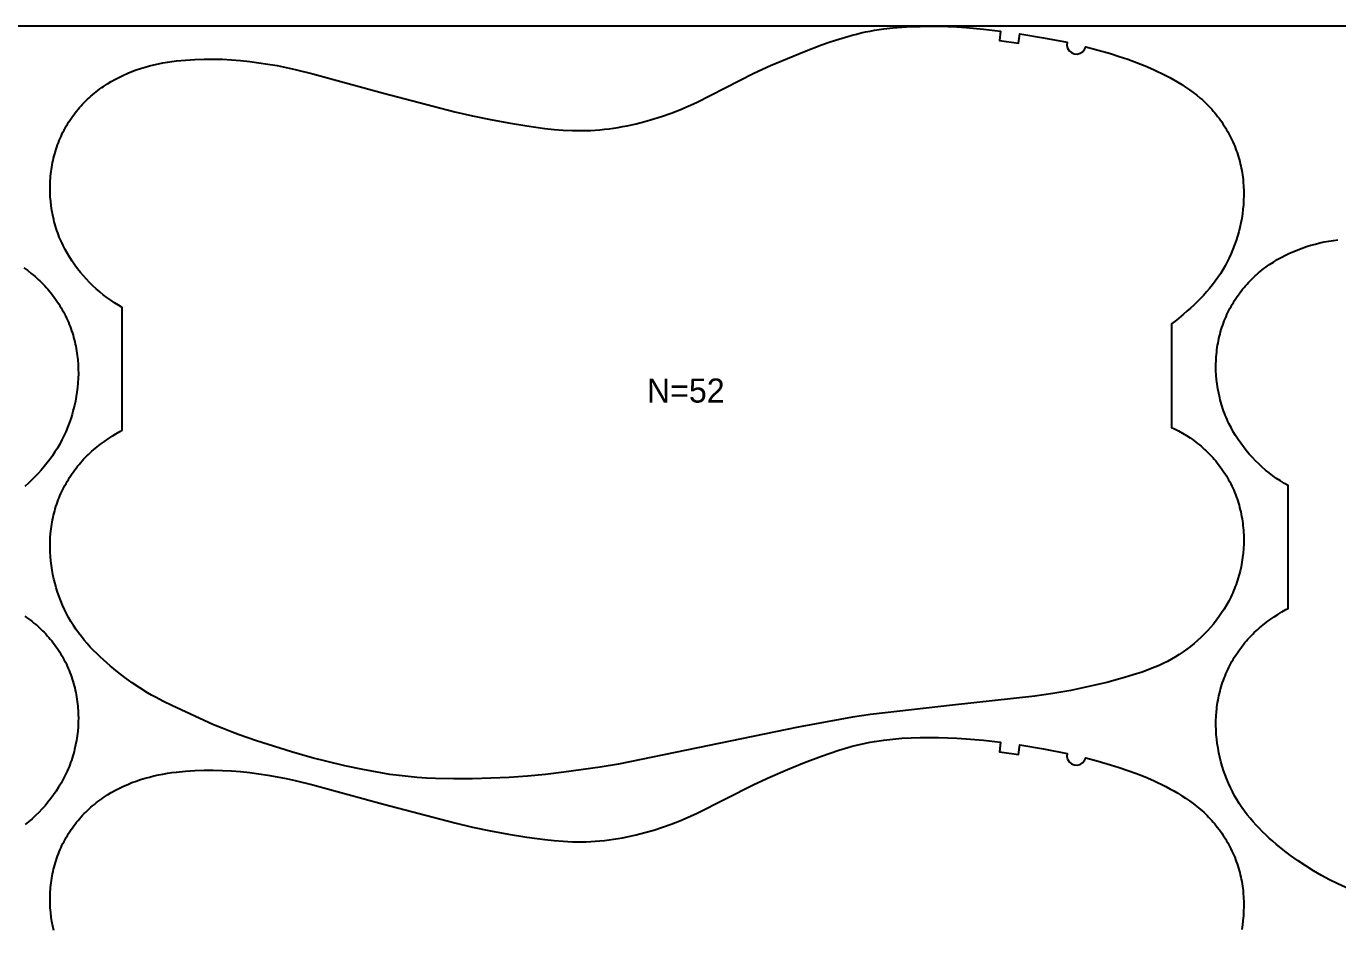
# Model space of a CAD drawing. Header units: inches. Extents: x 0 to 1954, y 0 to 1079.
# Drawn here: x 722.1 to 994.7, y 891.4 to 1078.7 of the extents above; entities that cross this region are included whole.
import ezdxf

# ---------------------------------------------------------------- set-up
doc = ezdxf.new("R2010")
doc.units = ezdxf.units.IN

msp = doc.modelspace()

# ---------------------------------------------------------------- linework, layer by layer
at = {"layer": '1'}
for points in [[(0, 0), (1954.0894, 0), (1954.0894, 1078.714), (0, 1078.714), (0, 0)], [(938.4463, 1075.3836), (938.403, 1074.7626), (938.5529, 1074.1583), (938.8812, 1073.6294), (939.3563, 1073.2271), (939.9321, 1072.9903), (940.5528, 1072.9421), (941.1583, 1073.0871), (941.6898, 1073.4112), (942.0959, 1073.8831), (942.3372, 1074.457), (944.907, 1073.7705), (947.461, 1073.0257), (949.2823, 1072.4537), (951.0914, 1071.8446), (952.8848, 1071.1925), (954.659, 1070.4911), (956.4105, 1069.7347), (957.2764, 1069.3343), (958.1349, 1068.9185), (958.9856, 1068.4866), (959.8279, 1068.0382), (960.6612, 1067.5726), (961.4849, 1067.0893), (962.2984, 1066.5878), (963.0998, 1066.0669), (963.8872, 1065.5258), (964.6588, 1064.9635), (965.4125, 1064.3788), (966.1466, 1063.7707), (966.5056, 1063.4576), (966.8589, 1063.1383), (967.2064, 1062.8127), (967.5477, 1062.4805), (967.8827, 1062.1418), (968.2112, 1061.7967), (968.5332, 1061.4453), (968.8485, 1061.0878), (969.1571, 1060.7242), (969.4589, 1060.3549), (969.7539, 1059.9799), (970.0419, 1059.5994), (970.3228, 1059.2136), (970.5966, 1058.8226), (970.8632, 1058.4265), (971.1225, 1058.0256), (971.3745, 1057.62), (971.6189, 1057.2098), (971.8559, 1056.7952), (972.0852, 1056.3763), (972.3067, 1055.9534), (972.5206, 1055.5265), (972.7265, 1055.0959), (972.9246, 1054.6616), (973.1148, 1054.2238), (973.2969, 1053.7826), (973.4709, 1053.3383), (973.6368, 1052.8909), (973.7945, 1052.4406), (973.944, 1051.9875), (974.0851, 1051.5319), (974.2178, 1051.0737), (974.3421, 1050.6133), (974.4579, 1050.1507), (974.5651, 1049.6861), (974.6637, 1049.2196), (974.7537, 1048.7514), (974.835, 1048.2816), (974.9077, 1047.8104), (974.972, 1047.3379), (975.0279, 1046.8643), (975.0754, 1046.3897), (975.1458, 1045.4382), (975.1836, 1044.4846), (975.1894, 1043.5301), (975.1638, 1042.5758), (975.1074, 1041.623), (975.0206, 1040.6728), (974.904, 1039.7259), (974.7579, 1038.7832), (974.5829, 1037.8454), (974.3792, 1036.9131), (974.1475, 1035.9873), (973.888, 1035.0685), (973.6012, 1034.1576), (973.2875, 1033.2554), (972.947, 1032.363), (972.5795, 1031.4814), (972.1851, 1030.6119), (971.7637, 1029.7557), (971.3153, 1028.9138), (970.8398, 1028.0875), (970.3372, 1027.278), (969.8078, 1026.486), (969.2529, 1025.7116), (968.6743, 1024.9542), (968.0734, 1024.2136), (967.4521, 1023.4892), (966.8119, 1022.7809), (966.1545, 1022.0881), (965.4816, 1021.4105), (964.7947, 1020.7477), (964.0947, 1020.0991), (963.3822, 1019.4644), (962.6581, 1018.8429), (961.1778, 1017.6378), (960.1894, 1016.8839), (960.1894, 995.3395), (960.7608, 995.0657), (961.6074, 994.6258), (962.4394, 994.1581), (963.2554, 993.6626), (964.054, 993.1396), (964.4463, 992.8679), (964.8339, 992.5894), (965.2164, 992.3041), (965.5937, 992.012), (965.9656, 991.7133), (966.332, 991.4079), (966.6928, 991.0958), (967.0476, 990.7771), (967.3964, 990.4519), (967.739, 990.12), (968.0752, 989.7816), (968.4049, 989.4368), (968.728, 989.0858), (969.0444, 988.7286), (969.3539, 988.3655), (969.6564, 987.9965), (969.9518, 987.6217), (970.24, 987.2414), (970.5209, 986.8557), (970.7943, 986.4647), (971.0601, 986.0685), (971.3183, 985.6672), (971.5686, 985.2611), (971.811, 984.8502), (972.0454, 984.4348), (972.2716, 984.0148), (972.4895, 983.5905), (972.6991, 983.1621), (972.9004, 982.7297), (973.0933, 982.2934), (973.2778, 981.8535), (973.454, 981.4102), (973.6217, 980.9636), (973.781, 980.5138), (973.9318, 980.0612), (974.0742, 979.6057), (974.208, 979.1477), (974.3333, 978.6872), (974.4501, 978.2246), (974.5583, 977.7598), (974.658, 977.2932), (974.749, 976.8248), (974.8314, 976.3549), (974.9051, 975.8837), (974.9704, 975.4111), (975.027, 974.9375), (975.0752, 974.4629), (975.1149, 973.9875), (975.1461, 973.5115), (975.1689, 973.0349), (975.1834, 972.558), (975.1894, 972.0809), (975.1766, 971.1265), (975.1307, 970.173), (975.0519, 969.2216), (974.9406, 968.2734), (974.7966, 967.3296), (974.6202, 966.3916), (974.4113, 965.4603), (974.2947, 964.9977), (974.1699, 964.5372), (974.0371, 964.0791), (973.8962, 963.6234), (973.7472, 963.1704), (973.5902, 962.7202), (973.425, 962.2729), (973.2518, 961.8287), (973.0706, 961.3877), (972.8814, 960.9501), (972.6844, 960.5158), (972.4797, 960.0852), (972.0477, 959.2347), (971.5864, 958.3995), (971.0969, 957.5802), (970.5801, 956.7776), (970.0369, 955.9925), (969.4685, 955.2255), (968.8758, 954.4775), (968.2594, 953.7489), (967.6203, 953.0404), (966.959, 952.3525), (966.2764, 951.6859), (965.5731, 951.041), (964.8499, 950.4184), (964.1076, 949.8187), (963.3468, 949.2425), (962.5686, 948.6899), (961.7739, 948.1612), (960.9636, 947.6567), (960.1386, 947.1766), (959.3001, 946.7211), (958.4488, 946.2904), (957.5858, 945.8848), (956.7121, 945.5041), (955.8287, 945.1464), (954.9368, 944.8094), (954.0376, 944.4909), (952.2218, 943.8999), (950.3906, 943.3552), (946.7059, 942.3552), (942.9956, 941.4638), (939.2597, 940.6806), (935.501, 940.0156), (931.7237, 939.4718), (914.6483, 937.6136), (897.582, 935.674), (893.8112, 935.0861), (882.5452, 933.0377), (845.1626, 925.3221), (841.3968, 924.7004), (833.8344, 923.6552), (830.0416, 923.2276), (826.2404, 922.8817), (822.4327, 922.6156), (818.6207, 922.4247), (814.8054, 922.3101), (810.988, 922.28), (807.1723, 922.3649), (805.2664, 922.461), (803.3629, 922.5957), (801.4626, 922.7696), (799.5664, 922.9834), (797.6751, 923.2374), (795.789, 923.5289), (792.0332, 924.2113), (788.3, 925.0062), (784.5883, 925.8962), (781.5075, 926.7015), (777.2272, 927.9164), (769.9492, 930.2197), (766.3393, 931.4638), (764.5488, 932.1237), (762.7726, 932.8192), (761.0131, 933.5548), (752.33, 937.5198), (750.619, 938.3641), (748.9338, 939.256), (748.1036, 939.7245), (747.2821, 940.2084), (745.6647, 941.2198), (744.0808, 942.2847), (742.5297, 943.3981), (741.0116, 944.5561), (739.5313, 945.7612), (738.8072, 946.3827), (738.0948, 947.0174), (737.3947, 947.666), (736.7078, 948.3288), (736.0349, 949.0064), (735.3775, 949.6992), (734.7373, 950.4075), (734.116, 951.1319), (733.5152, 951.8725), (732.9365, 952.6299), (732.3816, 953.4043), (731.8522, 954.1963), (731.3496, 955.0058), (730.8742, 955.8321), (730.4257, 956.674), (730.0043, 957.5302), (729.6099, 958.3997), (729.2425, 959.2813), (728.9019, 960.1737), (728.5882, 961.0759), (728.3015, 961.9868), (728.042, 962.9056), (727.8102, 963.8314), (727.6065, 964.7637), (727.4315, 965.7015), (727.2854, 966.6442), (727.1688, 967.5911), (727.082, 968.5413), (727.0256, 969.4941), (727, 970.4484), (727.0058, 971.4029), (727.0436, 972.3565), (727.114, 973.308), (727.1615, 973.7826), (727.2174, 974.2562), (727.2817, 974.7287), (727.3544, 975.1999), (727.4358, 975.6697), (727.5257, 976.1379), (727.6243, 976.6044), (727.7315, 977.069), (727.8473, 977.5316), (727.9716, 977.992), (728.1043, 978.4502), (728.2455, 978.9058), (728.3949, 979.3589), (728.5526, 979.8092), (728.7185, 980.2566), (728.8925, 980.7009), (729.0747, 981.1421), (729.2648, 981.5799), (729.4629, 982.0142), (729.6689, 982.4448), (729.8827, 982.8717), (730.1043, 983.2946), (730.3336, 983.7135), (730.5705, 984.1281), (730.815, 984.5383), (731.0669, 984.9439), (731.3262, 985.3448), (731.5928, 985.7409), (731.8666, 986.1319), (732.1475, 986.5177), (732.4355, 986.8982), (732.7305, 987.2732), (733.0323, 987.6425), (733.3409, 988.0061), (733.6563, 988.3636), (733.9782, 988.715), (734.3067, 989.0601), (734.6417, 989.3988), (734.983, 989.731), (735.3305, 990.0566), (735.6838, 990.3759), (736.0429, 990.689), (736.7769, 991.2971), (737.5306, 991.8818), (738.3022, 992.4441), (739.0897, 992.9852), (739.8911, 993.5061), (740.7045, 994.0076), (741.5282, 994.4909), (742, 994.7545), (742, 1020.2878), (741.2259, 1020.7384), (740.4156, 1021.2429), (739.6208, 1021.7716), (738.8426, 1022.3242), (738.0818, 1022.9004), (737.3395, 1023.5001), (736.6163, 1024.1227), (735.913, 1024.7676), (735.2304, 1025.4342), (734.5691, 1026.1221), (733.93, 1026.8306), (733.3137, 1027.5592), (732.7209, 1028.3072), (732.1525, 1029.0742), (731.6094, 1029.8593), (731.0925, 1030.6619), (730.603, 1031.4812), (730.1417, 1032.3164), (729.7098, 1033.1669), (729.5051, 1033.5975), (729.308, 1034.0318), (729.1189, 1034.4694), (728.9376, 1034.9104), (728.7644, 1035.3546), (728.5992, 1035.8019), (728.4422, 1036.2521), (728.2932, 1036.7051), (728.1523, 1037.1608), (728.0195, 1037.6189), (727.8948, 1038.0794), (727.7781, 1038.542), (727.5692, 1039.4733), (727.3928, 1040.4113), (727.2489, 1041.3551), (727.1375, 1042.3033), (727.0587, 1043.2547), (727.0128, 1044.2082), (727, 1045.1626), (727.0061, 1045.6397), (727.0205, 1046.1166), (727.0433, 1046.5932), (727.0745, 1047.0692), (727.1142, 1047.5446), (727.1624, 1048.0192), (727.2191, 1048.4928), (727.2843, 1048.9654), (727.3581, 1049.4366), (727.4405, 1049.9065), (727.5315, 1050.3749), (727.6311, 1050.8415), (727.7393, 1051.3063), (727.8561, 1051.7689), (727.9814, 1052.2294), (728.1152, 1052.6874), (728.2576, 1053.1429), (728.4084, 1053.5955), (728.5677, 1054.0453), (728.7354, 1054.4919), (728.9116, 1054.9352), (729.0961, 1055.3751), (729.2891, 1055.8114), (729.4903, 1056.2438), (729.6999, 1056.6722), (729.9178, 1057.0965), (730.144, 1057.5165), (730.3784, 1057.9319), (730.6208, 1058.3428), (730.8711, 1058.7489), (731.1293, 1059.1501), (731.3951, 1059.5464), (731.6685, 1059.9374), (731.9494, 1060.3231), (732.2376, 1060.7034), (732.533, 1061.0782), (732.8355, 1061.4472), (733.145, 1061.8103), (733.4614, 1062.1675), (733.7845, 1062.5185), (734.1142, 1062.8633), (734.4504, 1063.2017), (734.793, 1063.5336), (735.1418, 1063.8588), (735.4967, 1064.1775), (735.8574, 1064.4896), (736.2238, 1064.795), (736.5957, 1065.0937), (736.9731, 1065.3858), (737.3556, 1065.6711), (737.7431, 1065.9496), (738.1354, 1066.2213), (738.9341, 1066.7443), (739.75, 1067.2398), (740.582, 1067.7075), (741.4287, 1068.1474), (742.2889, 1068.5597), (743.1617, 1068.9446), (744.046, 1069.3026), (744.9407, 1069.6338), (745.8448, 1069.9387), (746.7572, 1070.2176), (747.6769, 1070.4708), (748.603, 1070.6987), (749.5346, 1070.9025), (750.4711, 1071.0834), (751.4118, 1071.2429), (752.3562, 1071.382), (753.3035, 1071.5022), (755.2042, 1071.6908), (757.1092, 1071.8174), (759.0165, 1071.8846), (760.9246, 1071.8934), (762.8318, 1071.8451), (764.7368, 1071.7412), (766.6388, 1071.5855), (768.5367, 1071.3823), (770.4299, 1071.136), (772.3175, 1070.8502), (774.1985, 1070.5249), (776.0717, 1070.1593), (777.9361, 1069.7529), (781.639, 1068.8299), (796.3666, 1064.8031), (811.1332, 1060.9213), (814.8564, 1060.08), (818.5957, 1059.3134), (822.3488, 1058.6182), (826.1144, 1057.9969), (829.8967, 1057.4841), (831.7955, 1057.2825), (833.6984, 1057.1294), (835.6041, 1057.0355), (836.5576, 1057.014), (837.5112, 1057.0114), (838.4647, 1057.0286), (839.4179, 1057.0655), (840.3703, 1057.1218), (841.3215, 1057.1972), (842.2712, 1057.2912), (843.219, 1057.4034), (844.1645, 1057.5336), (845.1074, 1057.6813), (846.0472, 1057.8462), (846.9839, 1058.0277), (848.8472, 1058.4389), (850.6963, 1058.9111), (852.5303, 1059.4403), (854.3481, 1060.0236), (856.1476, 1060.6604), (857.9267, 1061.3509), (859.6832, 1062.0955), (861.4164, 1062.8921), (873.331, 1068.9356), (876.7963, 1070.5351), (880.3038, 1072.0415), (883.8419, 1073.4724), (887.4131, 1074.8206), (889.2133, 1075.4576), (891.0255, 1076.0582), (892.8521, 1076.6096), (893.7715, 1076.8631), (894.6953, 1077.0995), (895.6237, 1077.3178), (896.5563, 1077.518), (897.4929, 1077.7007), (898.4328, 1077.8662), (900.3211, 1078.1477), (902.2176, 1078.3664), (904.1193, 1078.5263), (906.0245, 1078.6334), (907.9321, 1078.6939), (909.8408, 1078.714), (911.7494, 1078.699), (913.6573, 1078.6491), (915.5637, 1078.5637), (917.468, 1078.442), (921.0606, 1078.1177), (924.6446, 1077.7002), (924.3947, 1075.7159), (928.3218, 1075.1865), (928.6088, 1077.1658), (933.536, 1076.3212), (938.4463, 1075.3836)]]:
    msp.add_lwpolyline(points, close=True, dxfattribs=at)
for points in [[(1003.4131, 896.5268), (994.73, 900.4918), (993.019, 901.3361), (991.3338, 902.228), (990.5036, 902.6965), (989.6821, 903.1804), (988.0647, 904.1918), (986.4808, 905.2567), (984.9297, 906.3701), (983.4116, 907.5281), (981.9313, 908.7332), (981.2072, 909.3547), (980.4948, 909.9894), (979.7947, 910.638), (979.1078, 911.3008), (978.4349, 911.9784), (977.7775, 912.6712), (977.1373, 913.3795), (976.516, 914.1039), (975.9152, 914.8445), (975.3365, 915.6019), (974.7816, 916.3763), (974.2522, 917.1683), (973.7496, 917.9778), (973.2742, 918.8041), (972.8257, 919.646), (972.4043, 920.5022), (972.0099, 921.3717), (971.6425, 922.2533), (971.3019, 923.1457), (970.9882, 924.0479), (970.7015, 924.9588), (970.442, 925.8776), (970.2102, 926.8034), (970.0065, 927.7357), (969.8315, 928.6735), (969.6854, 929.6162), (969.5688, 930.5631), (969.482, 931.5133), (969.4256, 932.4661), (969.4, 933.4204), (969.4058, 934.3749), (969.4436, 935.3285), (969.514, 936.28), (969.5615, 936.7546), (969.6174, 937.2282), (969.6817, 937.7007), (969.7544, 938.1719), (969.8358, 938.6417), (969.9257, 939.1099), (970.0243, 939.5764), (970.1315, 940.041), (970.2473, 940.5036), (970.3716, 940.964), (970.5043, 941.4222), (970.6455, 941.8778), (970.7949, 942.3309), (970.9526, 942.7812), (971.1185, 943.2286), (971.2925, 943.6729), (971.4747, 944.1141), (971.6648, 944.5519), (971.8629, 944.9862), (972.0689, 945.4168), (972.2827, 945.8437), (972.5043, 946.2666), (972.7336, 946.6855), (972.9705, 947.1001), (973.215, 947.5103), (973.4669, 947.9159), (973.7262, 948.3168), (973.9928, 948.7129), (974.2666, 949.1039), (974.5475, 949.4897), (974.8355, 949.8702), (975.1305, 950.2452), (975.4323, 950.6145), (975.7409, 950.9781), (976.0563, 951.3356), (976.3782, 951.687), (976.7067, 952.0321), (977.0417, 952.3708), (977.383, 952.703), (977.7305, 953.0286), (978.0838, 953.3479), (978.4429, 953.661), (979.1769, 954.2691), (979.9306, 954.8538), (980.7022, 955.4161), (981.4897, 955.9572), (982.2911, 956.4781), (983.1045, 956.9796), (983.9282, 957.4629), (984.4, 957.7265), (984.4, 983.2598), (983.6259, 983.7104), (982.8156, 984.2149), (982.0208, 984.7436), (981.2426, 985.2962), (980.4818, 985.8724), (979.7395, 986.4721), (979.0163, 987.0947), (978.313, 987.7396), (977.6304, 988.4062), (976.9691, 989.0941), (976.33, 989.8026), (975.7137, 990.5312), (975.1209, 991.2792), (974.5525, 992.0462), (974.0094, 992.8313), (973.4925, 993.6339), (973.003, 994.4532), (972.5417, 995.2884), (972.1098, 996.1389), (971.9051, 996.5695), (971.708, 997.0038), (971.5189, 997.4414), (971.3376, 997.8824), (971.1644, 998.3266), (970.9992, 998.7739), (970.8422, 999.2241), (970.6932, 999.6771), (970.5523, 1000.1328), (970.4195, 1000.5909), (970.2948, 1001.0514), (970.1781, 1001.514), (969.9692, 1002.4453), (969.7928, 1003.3833), (969.6489, 1004.3271), (969.5375, 1005.2753), (969.4587, 1006.2267), (969.4128, 1007.1802), (969.4, 1008.1346), (969.4061, 1008.6117), (969.4205, 1009.0886), (969.4433, 1009.5652), (969.4745, 1010.0412), (969.5142, 1010.5166), (969.5624, 1010.9912), (969.6191, 1011.4648), (969.6843, 1011.9374), (969.7581, 1012.4086), (969.8405, 1012.8785), (969.9315, 1013.3469), (970.0311, 1013.8135), (970.1393, 1014.2783), (970.2561, 1014.7409), (970.3814, 1015.2014), (970.5152, 1015.6594), (970.6576, 1016.1149), (970.8084, 1016.5675), (970.9677, 1017.0173), (971.1354, 1017.4639), (971.3116, 1017.9072), (971.4961, 1018.3471), (971.6891, 1018.7834), (971.8903, 1019.2158), (972.0999, 1019.6442), (972.3178, 1020.0685), (972.544, 1020.4885), (972.7784, 1020.9039), (973.0208, 1021.3148), (973.2711, 1021.7209), (973.5293, 1022.1221), (973.7951, 1022.5184), (974.0685, 1022.9094), (974.3494, 1023.2951), (974.6376, 1023.6754), (974.933, 1024.0502), (975.2355, 1024.4192), (975.545, 1024.7823), (975.8614, 1025.1395), (976.1845, 1025.4905), (976.5142, 1025.8353), (976.8504, 1026.1737), (977.193, 1026.5056), (977.5418, 1026.8308), (977.8967, 1027.1495), (978.2574, 1027.4616), (978.6238, 1027.767), (978.9957, 1028.0657), (979.3731, 1028.3578), (979.7556, 1028.6431), (980.1431, 1028.9216), (980.5354, 1029.1933), (981.3341, 1029.7163), (982.15, 1030.2118), (982.982, 1030.6795), (983.8287, 1031.1194), (984.6889, 1031.5317), (985.5617, 1031.9166), (986.446, 1032.2746), (987.3407, 1032.6058), (988.2448, 1032.9107), (989.1572, 1033.1896), (990.0769, 1033.4428), (991.003, 1033.6707), (991.9346, 1033.8745), (992.8711, 1034.0554), (993.8118, 1034.2149), (994.7562, 1034.354)], [(721.5872, 1028.4978), (722.3588, 1027.9355), (723.1125, 1027.3508), (723.8466, 1026.7427), (724.2056, 1026.4296), (724.5589, 1026.1103), (724.9064, 1025.7847), (725.2477, 1025.4525), (725.5827, 1025.1138), (725.9112, 1024.7687), (726.2332, 1024.4173), (726.5485, 1024.0598), (726.8571, 1023.6962), (727.1589, 1023.3269), (727.4539, 1022.9519), (727.7419, 1022.5714), (728.0228, 1022.1856), (728.2966, 1021.7946), (728.5632, 1021.3985), (728.8225, 1020.9976), (729.0745, 1020.592), (729.3189, 1020.1818), (729.5559, 1019.7672), (729.7852, 1019.3483), (730.0067, 1018.9254), (730.2206, 1018.4985), (730.4265, 1018.0679), (730.6246, 1017.6336), (730.8148, 1017.1958), (730.9969, 1016.7546), (731.1709, 1016.3103), (731.3368, 1015.8629), (731.4945, 1015.4126), (731.644, 1014.9595), (731.7851, 1014.5039), (731.9178, 1014.0457), (732.0421, 1013.5853), (732.1579, 1013.1227), (732.2651, 1012.6581), (732.3637, 1012.1916), (732.4537, 1011.7234), (732.535, 1011.2536), (732.6077, 1010.7824), (732.672, 1010.3099), (732.7279, 1009.8363), (732.7754, 1009.3617), (732.8458, 1008.4102), (732.8836, 1007.4566), (732.8894, 1006.5021), (732.8638, 1005.5478), (732.8074, 1004.595), (732.7206, 1003.6448), (732.604, 1002.6979), (732.4579, 1001.7552), (732.2829, 1000.8174), (732.0792, 999.8851), (731.8475, 998.9593), (731.588, 998.0405), (731.3012, 997.1296), (730.9875, 996.2274), (730.647, 995.335), (730.2795, 994.4534), (729.8851, 993.5839), (729.4637, 992.7277), (729.0153, 991.8858), (728.5398, 991.0595), (728.0372, 990.25), (727.5078, 989.458), (726.9529, 988.6836), (726.3743, 987.9262), (725.7734, 987.1856), (725.1521, 986.4612), (724.5119, 985.7529), (723.8545, 985.0601), (723.1816, 984.3825), (722.4947, 983.7197), (721.7947, 983.0711)], [(721.754, 956.1116), (722.1463, 955.8399), (722.5339, 955.5614), (722.9164, 955.2761), (723.2937, 954.984), (723.6656, 954.6853), (724.032, 954.3799), (724.3928, 954.0678), (724.7476, 953.7491), (725.0964, 953.4239), (725.439, 953.092), (725.7752, 952.7536), (726.1049, 952.4088), (726.428, 952.0578), (726.7444, 951.7006), (727.0539, 951.3375), (727.3564, 950.9685), (727.6518, 950.5937), (727.94, 950.2134), (728.2209, 949.8277), (728.4943, 949.4367), (728.7601, 949.0405), (729.0183, 948.6392), (729.2686, 948.2331), (729.511, 947.8222), (729.7454, 947.4068), (729.9716, 946.9868), (730.1895, 946.5625), (730.3991, 946.1341), (730.6004, 945.7017), (730.7933, 945.2654), (730.9778, 944.8255), (731.154, 944.3822), (731.3217, 943.9356), (731.481, 943.4858), (731.6318, 943.0332), (731.7742, 942.5777), (731.908, 942.1197), (732.0333, 941.6592), (732.1501, 941.1966), (732.2583, 940.7318), (732.358, 940.2652), (732.449, 939.7968), (732.5314, 939.3269), (732.6051, 938.8557), (732.6704, 938.3831), (732.727, 937.9095), (732.7752, 937.4349), (732.8149, 936.9595), (732.8461, 936.4835), (732.8689, 936.0069), (732.8834, 935.53), (732.8894, 935.0529), (732.8766, 934.0985), (732.8307, 933.145), (732.7519, 932.1936), (732.6406, 931.2454), (732.4966, 930.3016), (732.3202, 929.3636), (732.1113, 928.4323), (731.9947, 927.9697), (731.8699, 927.5092), (731.7371, 927.0511), (731.5962, 926.5954), (731.4472, 926.1424), (731.2902, 925.6922), (731.125, 925.2449), (730.9518, 924.8007), (730.7706, 924.3597), (730.5814, 923.9221), (730.3844, 923.4878), (730.1797, 923.0572), (729.7477, 922.2067), (729.2864, 921.3715), (728.7969, 920.5522), (728.2801, 919.7496), (727.7369, 918.9645), (727.1685, 918.1975), (726.5758, 917.4495), (725.9594, 916.7209), (725.3203, 916.0124), (724.659, 915.3245), (723.9764, 914.6579), (723.2731, 914.013), (722.5499, 913.3904), (721.8076, 912.7907)], [(727.7781, 890.75), (727.5692, 891.6813), (727.3928, 892.6193), (727.2489, 893.5631), (727.1375, 894.5113), (727.0587, 895.4627), (727.0128, 896.4162), (727, 897.3706), (727.0061, 897.8477), (727.0205, 898.3246), (727.0433, 898.8012), (727.0745, 899.2772), (727.1142, 899.7526), (727.1624, 900.2272), (727.2191, 900.7008), (727.2843, 901.1734), (727.3581, 901.6446), (727.4405, 902.1145), (727.5315, 902.5829), (727.6311, 903.0495), (727.7393, 903.5143), (727.8561, 903.9769), (727.9814, 904.4374), (728.1152, 904.8954), (728.2576, 905.3509), (728.4084, 905.8035), (728.5677, 906.2533), (728.7354, 906.6999), (728.9116, 907.1432), (729.0961, 907.5831), (729.2891, 908.0194), (729.4903, 908.4518), (729.6999, 908.8802), (729.9178, 909.3045), (730.144, 909.7245), (730.3784, 910.1399), (730.6208, 910.5508), (730.8711, 910.9569), (731.1293, 911.3581), (731.3951, 911.7544), (731.6685, 912.1454), (731.9494, 912.5311), (732.2376, 912.9114), (732.533, 913.2862), (732.8355, 913.6552), (733.145, 914.0183), (733.4614, 914.3755), (733.7845, 914.7265), (734.1142, 915.0713), (734.4504, 915.4097), (734.793, 915.7416), (735.1418, 916.0668), (735.4967, 916.3855), (735.8574, 916.6976), (736.2238, 917.003), (736.5957, 917.3017), (736.9731, 917.5938), (737.3556, 917.8791), (737.7431, 918.1576), (738.1354, 918.4293), (738.9341, 918.9523), (739.75, 919.4478), (740.582, 919.9155), (741.4287, 920.3554), (742.2889, 920.7677), (743.1617, 921.1526), (744.046, 921.5106), (744.9407, 921.8418), (745.8448, 922.1467), (746.7572, 922.4256), (747.6769, 922.6788), (748.603, 922.9067), (749.5346, 923.1105), (750.4711, 923.2914), (751.4118, 923.4509), (752.3562, 923.59), (753.3035, 923.7102), (755.2042, 923.8988), (757.1092, 924.0254), (759.0165, 924.0926), (760.9246, 924.1014), (762.8318, 924.0531), (764.7368, 923.9492), (766.6388, 923.7935), (768.5367, 923.5903), (770.4299, 923.344), (772.3175, 923.0582), (774.1985, 922.7329), (776.0717, 922.3673), (777.9361, 921.9609), (781.639, 921.0379), (796.3666, 917.0111), (811.1332, 913.1293), (814.8564, 912.288), (818.5957, 911.5214), (822.3488, 910.8262), (826.1144, 910.2049), (829.8967, 909.6921), (831.7955, 909.4905), (833.6984, 909.3374), (835.6041, 909.2435), (836.5576, 909.222), (837.5112, 909.2194), (838.4647, 909.2366), (839.4179, 909.2735), (840.3703, 909.3298), (841.3215, 909.4052), (842.2712, 909.4992), (843.219, 909.6114), (844.1645, 909.7416), (845.1074, 909.8893), (846.0472, 910.0542), (846.9839, 910.2357), (848.8472, 910.6469), (850.6963, 911.1191), (852.5303, 911.6483), (854.3481, 912.2316), (856.1476, 912.8684), (857.9267, 913.5589), (859.6832, 914.3035), (861.4164, 915.1001), (873.331, 921.1436), (876.7963, 922.7431), (880.3038, 924.2495), (883.8419, 925.6804), (887.4131, 927.0286), (889.2133, 927.6656), (891.0255, 928.2662), (892.8521, 928.8176), (893.7715, 929.0711), (894.6953, 929.3075), (895.6237, 929.5258), (896.5563, 929.726), (897.4929, 929.9087), (898.4328, 930.0742), (900.3211, 930.3557), (902.2176, 930.5744), (904.1193, 930.7343), (906.0245, 930.8414), (907.9321, 930.9019), (909.8408, 930.922), (911.7494, 930.907), (913.6573, 930.8571), (915.5637, 930.7717), (917.468, 930.65), (921.0606, 930.3257), (924.6446, 929.9082), (924.3947, 927.9239), (928.3218, 927.3945), (928.6088, 929.3738), (933.536, 928.5292), (938.4463, 927.5916), (938.4463, 927.5916), (938.403, 926.9706), (938.5529, 926.3663), (938.8812, 925.8374), (939.3563, 925.4351), (939.9321, 925.1983), (940.5528, 925.1501), (941.1583, 925.2951), (941.6898, 925.6192), (942.0959, 926.0911), (942.3372, 926.665), (944.907, 925.9785), (947.461, 925.2337), (949.2823, 924.6617), (951.0914, 924.0526), (952.8848, 923.4005), (954.659, 922.6991), (956.4105, 921.9427), (957.2764, 921.5423), (958.1349, 921.1265), (958.9856, 920.6946), (959.8279, 920.2462), (960.6612, 919.7806), (961.4849, 919.2973), (962.2984, 918.7958), (963.0998, 918.2749), (963.8872, 917.7338), (964.6588, 917.1715), (965.4125, 916.5868), (966.1466, 915.9787), (966.5056, 915.6656), (966.8589, 915.3463), (967.2064, 915.0207), (967.5477, 914.6885), (967.8827, 914.3498), (968.2112, 914.0047), (968.5332, 913.6533), (968.8485, 913.2958), (969.1571, 912.9322), (969.4589, 912.5629), (969.7539, 912.1879), (970.0419, 911.8074), (970.3228, 911.4216), (970.5966, 911.0306), (970.8632, 910.6345), (971.1225, 910.2336), (971.3745, 909.828), (971.6189, 909.4178), (971.8559, 909.0032), (972.0852, 908.5843), (972.3067, 908.1614), (972.5206, 907.7345), (972.7265, 907.3039), (972.9246, 906.8696), (973.1148, 906.4318), (973.2969, 905.9906), (973.4709, 905.5463), (973.6368, 905.0989), (973.7945, 904.6486), (973.944, 904.1955), (974.0851, 903.7399), (974.2178, 903.2817), (974.3421, 902.8213), (974.4579, 902.3587), (974.5651, 901.8941), (974.6637, 901.4276), (974.7537, 900.9594), (974.835, 900.4896), (974.9077, 900.0184), (974.972, 899.5459), (975.0279, 899.0723), (975.0754, 898.5977), (975.1458, 897.6462), (975.1836, 896.6926), (975.1894, 895.7381), (975.1638, 894.7838), (975.1074, 893.831), (975.0206, 892.8808), (974.904, 891.9339), (974.7579, 890.9912)]]:
    msp.add_lwpolyline(points, dxfattribs=at)

# ---------------------------------------------------------------- texts
msp.add_text('N=52', height=5, dxfattribs=at).set_placement((851.0947, 1000.497))

doc.saveas('drawing.dxf')
